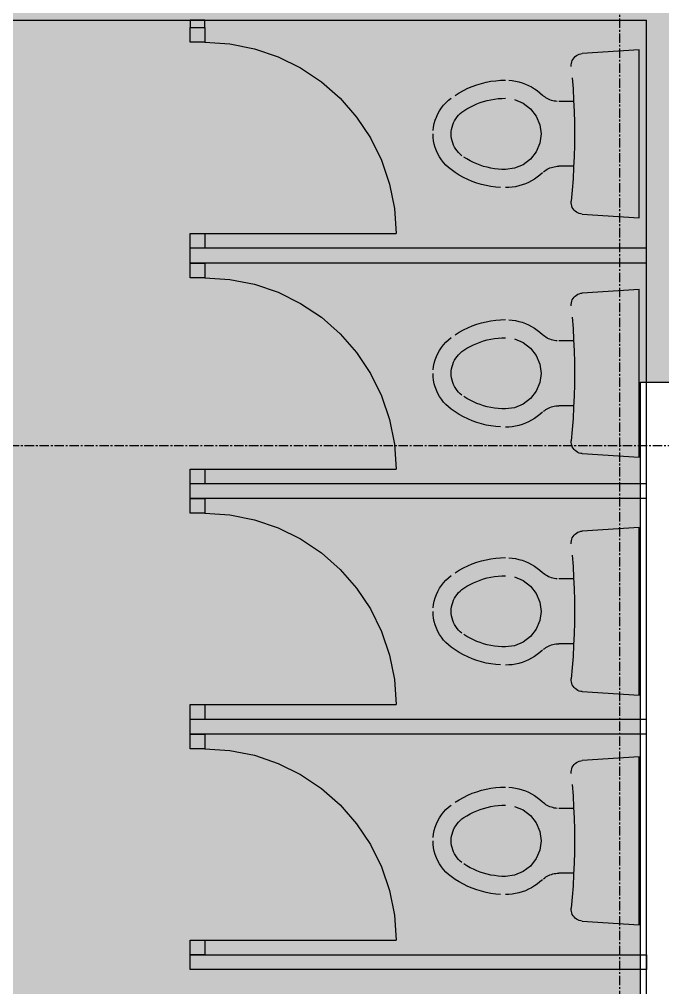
# Model space of a CAD drawing. Header units: millimetres. Extents: x -49883 to 118742, y -18440 to 67826.
# Drawn here: x 34427 to 36612, y 42435 to 45723 of the extents above; entities that cross this region are included whole.
import ezdxf

# ---------------------------------------------------------------- set-up
doc = ezdxf.new("R2010")
doc.units = ezdxf.units.MM
doc.linetypes.add('PCENTRE', pattern=[50.8, 31.75, -6.35, 6.35, -6.35])
doc.linetypes.add('PCENTRE2', pattern=[28.575, 19.05, -3.175, 3.175, -3.175])
for name, color, linetype in [('Boundaries_and_building_grids', 140, 'PCENTRE2'), ('Fourth Floor - Hatch', 1, 'Continuous'), ('Fourth Floor - Roofs', 2, 'Continuous'), ('Third Floor - Doors Windows and Openings', 1, 'Continuous'), ('Third Floor - Multi-View Blocks', 7, 'Continuous'), ('Third Floor - Walls', 3, 'Continuous')]:
    doc.layers.add(name, color=color, linetype=linetype)

msp = doc.modelspace()

# ---------------------------------------------------------------- hatches: boundary and pattern name
at = {"layer": 'Fourth Floor - Hatch', "linetype": 'Continuous'}
h = msp.add_hatch(dxfattribs=at)
h.set_pattern_fill('ANGLE', color=61, scale=45, style=0)
h.set_pattern_definition([(0, (0, 0), (0, 314.325), [228.6, -85.725]), (90, (0, 0), (-314.325, 2e-14), [228.6, -85.725])])
h.paths.add_polyline_path([(33617.2, 65175.7), (45317.2, 65175.7), (45317.2, 36985.7), (33617.2, 36985.7), (33617.2, 37025.7), (33127.2, 37025.7), (33127.2, 42525.7), (33617.2, 42525.7)])
h.paths.add_polyline_path([(36537.2, 44490.7), (38297.2, 44490.7), (38297.2, 41260.7), (36537.2, 41260.7)])

# ---------------------------------------------------------------- linework, layer by layer
at = {"layer": 'Boundaries_and_building_grids', "color": 140, "linetype": 'PCENTRE', "lineweight": -3}
for p, q in [((36467.2, -6274.3), (36467.2, 67825.7)), ((-49882.8, 44275.7), (47817.2, 44275.7))]:
    msp.add_line(p, q, dxfattribs=at)
at = {"layer": 'Fourth Floor - Roofs', "color": 1, "linetype": 'Continuous', "lineweight": -3}
for p, q in [((36537.2, 41260.7, 13800), (36537.2, 44490.7, 13800)), ((36537.2, 44490.7, 13800), (38297.2, 44490.7, 13800))]:
    msp.add_line(p, q, dxfattribs=at)
at = {"layer": 'Third Floor - Doors Windows and Openings'}
for p, q in [((35057.2, 45645.7, 10350), (35142, 45640.2, 10350)), ((35142, 45640.2, 10350), (35225.4, 45623.6, 10350)), ((35225.4, 45623.6, 10350), (35305.9, 45596.2, 10350)), ((35305.9, 45596.2, 10350), (35382.2, 45558.6, 10350)), ((35382.2, 45558.6, 10350), (35452.9, 45511.4, 10350)), ((35452.9, 45511.4, 10350), (35516.8, 45455.3, 10350)), ((35516.8, 45455.3, 10350), (35572.9, 45391.4, 10350)), ((35572.9, 45391.4, 10350), (35620.1, 45320.7, 10350)), ((35620.1, 45320.7, 10350), (35657.7, 45244.5, 10350)), ((35657.7, 45244.5, 10350), (35685, 45164, 10350)), ((35685, 45164, 10350), (35701.6, 45080.6, 10350)), ((35701.6, 45080.6, 10350), (35707.2, 44995.7, 10350)), ((35057.2, 44845.7, 10350), (35142, 44840.2, 10350)), ((35142, 44840.2, 10350), (35225.4, 44823.6, 10350)), ((35225.4, 44823.6, 10350), (35305.9, 44796.2, 10350)), ((35305.9, 44796.2, 10350), (35382.2, 44758.6, 10350)), ((35382.2, 44758.6, 10350), (35452.9, 44711.4, 10350)), ((35452.9, 44711.4, 10350), (35516.8, 44655.3, 10350)), ((35516.8, 44655.3, 10350), (35572.9, 44591.4, 10350)), ((35572.9, 44591.4, 10350), (35620.1, 44520.7, 10350)), ((35620.1, 44520.7, 10350), (35657.7, 44444.5, 10350)), ((35657.7, 44444.5, 10350), (35685, 44364, 10350)), ((35685, 44364, 10350), (35701.6, 44280.6, 10350)), ((35701.6, 44280.6, 10350), (35707.2, 44195.7, 10350)), ((35057.2, 44045.7, 10350), (35142, 44040.2, 10350)), ((35142, 44040.2, 10350), (35225.4, 44023.6, 10350)), ((35225.4, 44023.6, 10350), (35305.9, 43996.2, 10350)), ((35305.9, 43996.2, 10350), (35382.2, 43958.6, 10350)), ((35382.2, 43958.6, 10350), (35452.9, 43911.4, 10350)), ((35452.9, 43911.4, 10350), (35516.8, 43855.3, 10350)), ((35516.8, 43855.3, 10350), (35572.9, 43791.4, 10350)), ((35572.9, 43791.4, 10350), (35620.1, 43720.7, 10350)), ((35620.1, 43720.7, 10350), (35657.7, 43644.5, 10350)), ((35657.7, 43644.5, 10350), (35685, 43564, 10350)), ((35685, 43564, 10350), (35701.6, 43480.6, 10350)), ((35701.6, 43480.6, 10350), (35707.2, 43395.7, 10350)), ((35057.2, 43245.7, 10350), (35142, 43240.2, 10350)), ((35142, 43240.2, 10350), (35225.4, 43223.6, 10350)), ((35225.4, 43223.6, 10350), (35305.9, 43196.2, 10350)), ((35305.9, 43196.2, 10350), (35382.2, 43158.6, 10350)), ((35382.2, 43158.6, 10350), (35452.9, 43111.4, 10350)), ((35452.9, 43111.4, 10350), (35516.8, 43055.3, 10350)), ((35516.8, 43055.3, 10350), (35572.9, 42991.4, 10350)), ((35572.9, 42991.4, 10350), (35620.1, 42920.7, 10350)), ((35620.1, 42920.7, 10350), (35657.7, 42844.5, 10350)), ((35657.7, 42844.5, 10350), (35685, 42764, 10350)), ((35685, 42764, 10350), (35701.6, 42680.6, 10350)), ((35701.6, 42680.6, 10350), (35707.2, 42595.7, 10350))]:
    msp.add_line(p, q, dxfattribs=at)
at = {"layer": 'Third Floor - Doors Windows and Openings', "linetype": 'Continuous'}
for p, q in [((35057.2, 44995.7, 10350), (35707.2, 44995.7, 10350)), ((35057.2, 44195.7, 10350), (35707.2, 44195.7, 10350)), ((35057.2, 43395.7, 10350), (35707.2, 43395.7, 10350)), ((35057.2, 42595.7, 10350), (35707.2, 42595.7, 10350))]:
    msp.add_line(p, q, dxfattribs=at)
at = {"layer": 'Third Floor - Doors Windows and Openings', "linetype": 'Continuous', "elevation": 10350}
for points in [[(35007.2, 45695.7), (35057.2, 45695.7), (35057.2, 45720.7), (35007.2, 45720.7), (35007.2, 45695.7)], [(35007.2, 45645.7), (35007.2, 45695.7), (35057.2, 45695.7), (35057.2, 45645.7), (35007.2, 45645.7)], [(35007.2, 44945.7), (35007.2, 44995.7), (35057.2, 44995.7), (35057.2, 44945.7), (35007.2, 44945.7)], [(35007.2, 44845.7), (35007.2, 44895.7), (35057.2, 44895.7), (35057.2, 44845.7), (35007.2, 44845.7)], [(35007.2, 44145.7), (35007.2, 44195.7), (35057.2, 44195.7), (35057.2, 44145.7), (35007.2, 44145.7)], [(35007.2, 44045.7), (35007.2, 44095.7), (35057.2, 44095.7), (35057.2, 44045.7), (35007.2, 44045.7)], [(35007.2, 43345.7), (35007.2, 43395.7), (35057.2, 43395.7), (35057.2, 43345.7), (35007.2, 43345.7)], [(35007.2, 43245.7), (35007.2, 43295.7), (35057.2, 43295.7), (35057.2, 43245.7), (35007.2, 43245.7)], [(35007.2, 42545.7), (35007.2, 42595.7), (35057.2, 42595.7), (35057.2, 42545.7), (35007.2, 42545.7)]]:
    msp.add_lwpolyline(points, dxfattribs=at)
at = {"layer": 'Third Floor - Multi-View Blocks', "linetype": 'Continuous'}
for p, q in [((36532.6, 45619.2, 10350), (36339.1, 45606.9, 10350)), ((36310.1, 45444.2, 10350), (36259.2, 45444.2, 10350)), ((36310.1, 45224.2, 10350), (36259.2, 45224.2, 10350)), ((36532.6, 44805.9, 10350), (36339.1, 44793.5, 10350)), ((36310.1, 44630.9, 10350), (36259.2, 44630.9, 10350)), ((36310.1, 44410.9, 10350), (36259.2, 44410.9, 10350)), ((36532.6, 43997.6, 10350), (36339.1, 43985.2, 10350)), ((36310.1, 43822.6, 10350), (36259.2, 43822.6, 10350)), ((36310.1, 43602.6, 10350), (36259.2, 43602.6, 10350)), ((36532.6, 43218.3, 10350), (36339.1, 43205.9, 10350)), ((36310.1, 43043.3, 10350), (36259.2, 43043.3, 10350)), ((36310.1, 42823.3, 10350), (36259.2, 42823.3, 10350))]:
    msp.add_line(p, q, dxfattribs=at)
at = {"layer": 'Third Floor - Multi-View Blocks'}
for p, q in [((36303.5, 45579, 10350), (36305.4, 45584, 10350)), ((36305.4, 45584, 10350), (36308, 45588.6, 10350)), ((36308, 45588.6, 10350), (36311.2, 45592.9, 10350)), ((36311.2, 45592.9, 10350), (36314.9, 45596.7, 10350)), ((36314.9, 45596.7, 10350), (36319.1, 45600, 10350)), ((36319.1, 45600, 10350), (36323.7, 45602.7, 10350)), ((36323.7, 45602.7, 10350), (36328.6, 45604.8, 10350)), ((36328.6, 45604.8, 10350), (36333.8, 45606.2, 10350)), ((36333.8, 45606.2, 10350), (36339.1, 45606.9, 10350)), ((36301.6, 45568.5, 10350), (36302.2, 45573.8, 10350)), ((36301.8, 45563.2, 10350), (36301.6, 45568.5, 10350)), ((36302.2, 45573.8, 10350), (36303.5, 45579, 10350)), ((36028.9, 45512.8, 10350), (36045.2, 45515, 10350)), ((36045.2, 45515, 10350), (36061.6, 45516.3, 10350)), ((36061.6, 45516.3, 10350), (36078.1, 45516.7, 10350)), ((36089.6, 45516.3, 10350), (36101.2, 45515.2, 10350)), ((36101.2, 45515.2, 10350), (36112.6, 45513.4, 10350)), ((36305.1, 45525.1, 10350), (36307.8, 45487, 10350)), ((35921, 45473.9, 10350), (35935.4, 45481.9, 10350)), ((35935.4, 45481.9, 10350), (35950.3, 45489.1, 10350)), ((35950.3, 45489.1, 10350), (35965.4, 45495.5, 10350)), ((35965.4, 45495.5, 10350), (35980.9, 45501.1, 10350)), ((35980.9, 45501.1, 10350), (35996.7, 45505.8, 10350)), ((35996.7, 45505.8, 10350), (36012.7, 45509.7, 10350)), ((36012.7, 45509.7, 10350), (36028.9, 45512.8, 10350)), ((36112.6, 45513.4, 10350), (36123.9, 45510.9, 10350)), ((36123.9, 45510.9, 10350), (36135, 45507.6, 10350)), ((36135, 45507.6, 10350), (36145.9, 45503.6, 10350)), ((36145.9, 45503.6, 10350), (36156.5, 45499, 10350)), ((36156.5, 45499, 10350), (36166.8, 45493.7, 10350)), ((36166.8, 45493.7, 10350), (36176.7, 45487.7, 10350)), ((36176.7, 45487.7, 10350), (36186.3, 45481.2, 10350)), ((36307.8, 45487, 10350), (36309.9, 45448.8, 10350)), ((35884.5, 45448.3, 10350), (35893.6, 45455.7, 10350)), ((35907.1, 45465.1, 10350), (35921, 45473.9, 10350)), ((36016.2, 45447.7, 10350), (36028.4, 45450.4, 10350)), ((36028.4, 45450.4, 10350), (36040.7, 45452.5, 10350)), ((36040.7, 45452.5, 10350), (36053.1, 45454, 10350)), ((36053.1, 45454, 10350), (36065.6, 45454.9, 10350)), ((36065.6, 45454.9, 10350), (36078.1, 45455.2, 10350)), ((36109.4, 45451.1, 10350), (36138.6, 45439, 10350)), ((36186.3, 45481.2, 10350), (36195.4, 45474, 10350)), ((36195.4, 45474, 10350), (36204, 45466.3, 10350)), ((36207.8, 45462.9, 10350), (36204, 45466.3, 10350)), ((36211.8, 45459.8, 10350), (36207.8, 45462.9, 10350)), ((36215.9, 45456.9, 10350), (36211.8, 45459.8, 10350)), ((36220.3, 45454.3, 10350), (36215.9, 45456.9, 10350)), ((36224.8, 45452, 10350), (36220.3, 45454.3, 10350)), ((36229.5, 45449.9, 10350), (36224.8, 45452, 10350)), ((36234.2, 45448.2, 10350), (36229.5, 45449.9, 10350)), ((36309.9, 45448.8, 10350), (36311.4, 45410.6, 10350)), ((35854.4, 45412.5, 10350), (35860.8, 45422.3, 10350)), ((35860.8, 45422.3, 10350), (35868, 45431.5, 10350)), ((35868, 45431.5, 10350), (35875.9, 45440.2, 10350)), ((35875.9, 45440.2, 10350), (35884.5, 45448.3, 10350)), ((35936.5, 45412.8, 10350), (35947.1, 45419.4, 10350)), ((35947.1, 45419.4, 10350), (35958, 45425.5, 10350)), ((35958, 45425.5, 10350), (35969.2, 45431.1, 10350)), ((35969.2, 45431.1, 10350), (35980.6, 45436.1, 10350)), ((35980.6, 45436.1, 10350), (35992.3, 45440.5, 10350)), ((35992.3, 45440.5, 10350), (36004.2, 45444.4, 10350)), ((36004.2, 45444.4, 10350), (36016.2, 45447.7, 10350)), ((36138.6, 45439, 10350), (36163.6, 45419.8, 10350)), ((36163.6, 45419.8, 10350), (36182.9, 45394.7, 10350)), ((36239.1, 45446.8, 10350), (36234.2, 45448.2, 10350)), ((36244.1, 45445.7, 10350), (36239.1, 45446.8, 10350)), ((36249.1, 45444.9, 10350), (36244.1, 45445.7, 10350)), ((36254.1, 45444.4, 10350), (36249.1, 45444.9, 10350)), ((35839.8, 45380.5, 10350), (35843.8, 45391.5, 10350)), ((35843.8, 45391.5, 10350), (35848.7, 45402.2, 10350)), ((35848.7, 45402.2, 10350), (35854.4, 45412.5, 10350)), ((35905.3, 45378.9, 10350), (35909.3, 45385.5, 10350)), ((35909.3, 45385.5, 10350), (35913.8, 45391.9, 10350)), ((35913.8, 45391.9, 10350), (35918.8, 45397.8, 10350)), ((35918.8, 45397.8, 10350), (35924.3, 45403.3, 10350)), ((35924.3, 45403.3, 10350), (35930.2, 45408.3, 10350)), ((35930.2, 45408.3, 10350), (35936.5, 45412.8, 10350)), ((36182.9, 45394.7, 10350), (36194.9, 45365.5, 10350)), ((36311.4, 45410.6, 10350), (36312.3, 45372.4, 10350)), ((35833, 45345.9, 10350), (35834.4, 45357.6, 10350)), ((35834.4, 45357.6, 10350), (35836.6, 45369.1, 10350)), ((35836.6, 45369.1, 10350), (35839.8, 45380.5, 10350)), ((35895.3, 45349.7, 10350), (35896.9, 45357.2, 10350)), ((35896.9, 45357.2, 10350), (35899.1, 45364.7, 10350)), ((35899.1, 45364.7, 10350), (35901.9, 45371.9, 10350)), ((35901.9, 45371.9, 10350), (35905.3, 45378.9, 10350)), ((36194.9, 45365.5, 10350), (36199.1, 45334.2, 10350)), ((36312.3, 45372.4, 10350), (36312.6, 45334.2, 10350)), ((35833, 45322.5, 10350), (35832.6, 45334.2, 10350)), ((35834.4, 45310.8, 10350), (35833, 45322.5, 10350)), ((35894.1, 45334.2, 10350), (35894.4, 45342, 10350)), ((35894.4, 45326.5, 10350), (35894.1, 45334.2, 10350)), ((35894.4, 45342, 10350), (35895.3, 45349.7, 10350)), ((35895.3, 45318.8, 10350), (35894.4, 45326.5, 10350)), ((35896.9, 45311.2, 10350), (35895.3, 45318.8, 10350)), ((36199.1, 45334.2, 10350), (36194.9, 45302.9, 10350)), ((36312.6, 45334.2, 10350), (36312.3, 45296, 10350)), ((35836.6, 45299.3, 10350), (35834.4, 45310.8, 10350)), ((35839.8, 45288, 10350), (35836.6, 45299.3, 10350)), ((35843.8, 45276.9, 10350), (35839.8, 45288, 10350)), ((35899.1, 45303.8, 10350), (35896.9, 45311.2, 10350)), ((35901.9, 45296.5, 10350), (35899.1, 45303.8, 10350)), ((35905.3, 45289.6, 10350), (35901.9, 45296.5, 10350)), ((35909.3, 45282.9, 10350), (35905.3, 45289.6, 10350)), ((36194.9, 45302.9, 10350), (36182.9, 45273.7, 10350)), ((36312.3, 45296, 10350), (36311.4, 45257.8, 10350)), ((35848.7, 45266.2, 10350), (35843.8, 45276.9, 10350)), ((35854.4, 45256, 10350), (35848.7, 45266.2, 10350)), ((35860.8, 45246.2, 10350), (35854.4, 45256, 10350)), ((35913.8, 45276.6, 10350), (35909.3, 45282.9, 10350)), ((35918.8, 45270.6, 10350), (35913.8, 45276.6, 10350)), ((35924.3, 45265.1, 10350), (35918.8, 45270.6, 10350)), ((35930.2, 45260.1, 10350), (35924.3, 45265.1, 10350)), ((35947.1, 45249, 10350), (35936.5, 45255.6, 10350)), ((36182.9, 45273.7, 10350), (36163.6, 45248.7, 10350)), ((36311.4, 45257.8, 10350), (36309.9, 45219.6, 10350)), ((35868, 45236.9, 10350), (35860.8, 45246.2, 10350)), ((35875.9, 45228.2, 10350), (35868, 45236.9, 10350)), ((35884.5, 45220.1, 10350), (35875.9, 45228.2, 10350)), ((35893.6, 45212.8, 10350), (35884.5, 45220.1, 10350)), ((35958, 45242.9, 10350), (35947.1, 45249, 10350)), ((35969.2, 45237.4, 10350), (35958, 45242.9, 10350)), ((35980.6, 45232.4, 10350), (35969.2, 45237.4, 10350)), ((35992.3, 45227.9, 10350), (35980.6, 45232.4, 10350)), ((36004.2, 45224, 10350), (35992.3, 45227.9, 10350)), ((36016.2, 45220.7, 10350), (36004.2, 45224, 10350)), ((36028.4, 45218, 10350), (36016.2, 45220.7, 10350)), ((36138.6, 45229.4, 10350), (36109.4, 45217.3, 10350)), ((36163.6, 45248.7, 10350), (36138.6, 45229.4, 10350)), ((36229.5, 45218.5, 10350), (36234.2, 45220.2, 10350)), ((36234.2, 45220.2, 10350), (36239.1, 45221.6, 10350)), ((36239.1, 45221.6, 10350), (36244.1, 45222.8, 10350)), ((36244.1, 45222.8, 10350), (36249.1, 45223.6, 10350)), ((36249.1, 45223.6, 10350), (36254.1, 45224.1, 10350)), ((36254.1, 45224.1, 10350), (36259.2, 45224.2, 10350)), ((36309.9, 45219.6, 10350), (36307.8, 45181.4, 10350)), ((35907.1, 45203.3, 10350), (35893.6, 45212.8, 10350)), ((35921, 45194.6, 10350), (35907.1, 45203.3, 10350)), ((35935.4, 45186.6, 10350), (35921, 45194.6, 10350)), ((35950.3, 45179.4, 10350), (35935.4, 45186.6, 10350)), ((36040.7, 45215.9, 10350), (36028.4, 45218, 10350)), ((36053.1, 45214.4, 10350), (36040.7, 45215.9, 10350)), ((36065.6, 45213.5, 10350), (36053.1, 45214.4, 10350)), ((36078.1, 45213.2, 10350), (36065.6, 45213.5, 10350)), ((36109.4, 45217.3, 10350), (36078.1, 45213.2, 10350)), ((36186.3, 45187.2, 10350), (36176.7, 45180.7, 10350)), ((36195.4, 45194.4, 10350), (36186.3, 45187.2, 10350)), ((36204, 45202.1, 10350), (36195.4, 45194.4, 10350)), ((36207.8, 45205.5, 10350), (36211.8, 45208.6, 10350)), ((36211.8, 45208.6, 10350), (36215.9, 45211.5, 10350)), ((36215.9, 45211.5, 10350), (36220.3, 45214.1, 10350)), ((36220.3, 45214.1, 10350), (36224.8, 45216.4, 10350)), ((36224.8, 45216.4, 10350), (36229.5, 45218.5, 10350)), ((35965.4, 45173, 10350), (35950.3, 45179.4, 10350)), ((35980.9, 45167.4, 10350), (35965.4, 45173, 10350)), ((35996.7, 45162.6, 10350), (35980.9, 45167.4, 10350)), ((36012.7, 45158.7, 10350), (35996.7, 45162.6, 10350)), ((36028.9, 45155.6, 10350), (36012.7, 45158.7, 10350)), ((36045.2, 45153.5, 10350), (36028.9, 45155.6, 10350)), ((36061.6, 45152.1, 10350), (36045.2, 45153.5, 10350)), ((36101.2, 45153.2, 10350), (36089.6, 45152.1, 10350)), ((36112.6, 45155, 10350), (36101.2, 45153.2, 10350)), ((36123.9, 45157.6, 10350), (36112.6, 45155, 10350)), ((36135, 45160.8, 10350), (36123.9, 45157.6, 10350)), ((36145.9, 45164.8, 10350), (36135, 45160.8, 10350)), ((36156.5, 45169.4, 10350), (36145.9, 45164.8, 10350)), ((36166.8, 45174.7, 10350), (36156.5, 45169.4, 10350)), ((36176.7, 45180.7, 10350), (36166.8, 45174.7, 10350)), ((36307.8, 45181.4, 10350), (36305.1, 45143.3, 10350)), ((36089.6, 45152.1, 10350), (36078.1, 45151.7, 10350)), ((36305.1, 45143.3, 10350), (36301.8, 45105.2, 10350)), ((36301.6, 45099.9, 10350), (36301.8, 45105.2, 10350)), ((36302.2, 45094.6, 10350), (36301.6, 45099.9, 10350)), ((36303.5, 45089.4, 10350), (36302.2, 45094.6, 10350)), ((36305.4, 45084.5, 10350), (36303.5, 45089.4, 10350)), ((36308, 45079.8, 10350), (36305.4, 45084.5, 10350)), ((36311.2, 45075.5, 10350), (36308, 45079.8, 10350)), ((36314.9, 45071.7, 10350), (36311.2, 45075.5, 10350)), ((36319.1, 45068.4, 10350), (36314.9, 45071.7, 10350)), ((36323.7, 45065.7, 10350), (36319.1, 45068.4, 10350)), ((36328.6, 45063.6, 10350), (36323.7, 45065.7, 10350)), ((36333.8, 45062.3, 10350), (36328.6, 45063.6, 10350)), ((36339.1, 45061.6, 10350), (36333.8, 45062.3, 10350)), ((36323.7, 44789.4, 10350), (36328.6, 44791.4, 10350)), ((36328.6, 44791.4, 10350), (36333.8, 44792.8, 10350)), ((36333.8, 44792.8, 10350), (36339.1, 44793.5, 10350)), ((36301.6, 44755.2, 10350), (36302.2, 44760.5, 10350)), ((36302.2, 44760.5, 10350), (36303.5, 44765.7, 10350)), ((36303.5, 44765.7, 10350), (36305.4, 44770.6, 10350)), ((36305.4, 44770.6, 10350), (36308, 44775.3, 10350)), ((36308, 44775.3, 10350), (36311.2, 44779.6, 10350)), ((36311.2, 44779.6, 10350), (36314.9, 44783.4, 10350)), ((36314.9, 44783.4, 10350), (36319.1, 44786.7, 10350)), ((36319.1, 44786.7, 10350), (36323.7, 44789.4, 10350)), ((36301.8, 44749.8, 10350), (36301.6, 44755.2, 10350)), ((35980.9, 44687.7, 10350), (35996.7, 44692.5, 10350)), ((35996.7, 44692.5, 10350), (36012.7, 44696.4, 10350)), ((36012.7, 44696.4, 10350), (36028.9, 44699.4, 10350)), ((36028.9, 44699.4, 10350), (36045.2, 44701.6, 10350)), ((36045.2, 44701.6, 10350), (36061.6, 44702.9, 10350)), ((36061.6, 44702.9, 10350), (36078.1, 44703.4, 10350)), ((36089.6, 44703, 10350), (36101.2, 44701.9, 10350)), ((36101.2, 44701.9, 10350), (36112.6, 44700.1, 10350)), ((36112.6, 44700.1, 10350), (36123.9, 44697.5, 10350)), ((36123.9, 44697.5, 10350), (36135, 44694.3, 10350)), ((36135, 44694.3, 10350), (36145.9, 44690.3, 10350)), ((36305.1, 44711.8, 10350), (36307.8, 44673.6, 10350)), ((35907.1, 44651.8, 10350), (35921, 44660.5, 10350)), ((35921, 44660.5, 10350), (35935.4, 44668.5, 10350)), ((35935.4, 44668.5, 10350), (35950.3, 44675.7, 10350)), ((35950.3, 44675.7, 10350), (35965.4, 44682.1, 10350)), ((35965.4, 44682.1, 10350), (35980.9, 44687.7, 10350)), ((36145.9, 44690.3, 10350), (36156.5, 44685.7, 10350)), ((36156.5, 44685.7, 10350), (36166.8, 44680.4, 10350)), ((36166.8, 44680.4, 10350), (36176.7, 44674.4, 10350)), ((36176.7, 44674.4, 10350), (36186.3, 44667.8, 10350)), ((36186.3, 44667.8, 10350), (36195.4, 44660.7, 10350)), ((36195.4, 44660.7, 10350), (36204, 44653, 10350)), ((36307.8, 44673.6, 10350), (36309.9, 44635.5, 10350)), ((35868, 44618.2, 10350), (35875.9, 44626.9, 10350)), ((35875.9, 44626.9, 10350), (35884.5, 44635, 10350)), ((35884.5, 44635, 10350), (35893.6, 44642.3, 10350)), ((35980.6, 44622.7, 10350), (35992.3, 44627.2, 10350)), ((35992.3, 44627.2, 10350), (36004.2, 44631, 10350)), ((36004.2, 44631, 10350), (36016.2, 44634.3, 10350)), ((36016.2, 44634.3, 10350), (36028.4, 44637, 10350)), ((36028.4, 44637, 10350), (36040.7, 44639.1, 10350)), ((36040.7, 44639.1, 10350), (36053.1, 44640.7, 10350)), ((36053.1, 44640.7, 10350), (36065.6, 44641.6, 10350)), ((36065.6, 44641.6, 10350), (36078.1, 44641.9, 10350)), ((36109.4, 44637.7, 10350), (36138.6, 44625.7, 10350)), ((36207.8, 44649.6, 10350), (36204, 44653, 10350)), ((36211.8, 44646.4, 10350), (36207.8, 44649.6, 10350)), ((36215.9, 44643.6, 10350), (36211.8, 44646.4, 10350)), ((36220.3, 44641, 10350), (36215.9, 44643.6, 10350)), ((36224.8, 44638.6, 10350), (36220.3, 44641, 10350)), ((36229.5, 44636.6, 10350), (36224.8, 44638.6, 10350)), ((36234.2, 44634.9, 10350), (36229.5, 44636.6, 10350)), ((36239.1, 44633.4, 10350), (36234.2, 44634.9, 10350)), ((36244.1, 44632.3, 10350), (36239.1, 44633.4, 10350)), ((36249.1, 44631.5, 10350), (36244.1, 44632.3, 10350)), ((36254.1, 44631, 10350), (36249.1, 44631.5, 10350)), ((36309.9, 44635.5, 10350), (36311.4, 44597.3, 10350)), ((35848.7, 44588.8, 10350), (35854.4, 44599.1, 10350)), ((35854.4, 44599.1, 10350), (35860.8, 44608.9, 10350)), ((35860.8, 44608.9, 10350), (35868, 44618.2, 10350)), ((35924.3, 44589.9, 10350), (35930.2, 44595, 10350)), ((35930.2, 44595, 10350), (35936.5, 44599.5, 10350)), ((35936.5, 44599.5, 10350), (35947.1, 44606.1, 10350)), ((35947.1, 44606.1, 10350), (35958, 44612.2, 10350)), ((35958, 44612.2, 10350), (35969.2, 44617.7, 10350)), ((35969.2, 44617.7, 10350), (35980.6, 44622.7, 10350)), ((36138.6, 44625.7, 10350), (36163.6, 44606.4, 10350)), ((36163.6, 44606.4, 10350), (36182.9, 44581.4, 10350)), ((36311.4, 44597.3, 10350), (36312.3, 44559.1, 10350)), ((35836.6, 44555.8, 10350), (35839.8, 44567.1, 10350)), ((35839.8, 44567.1, 10350), (35843.8, 44578.1, 10350)), ((35843.8, 44578.1, 10350), (35848.7, 44588.8, 10350)), ((35901.9, 44558.6, 10350), (35905.3, 44565.5, 10350)), ((35905.3, 44565.5, 10350), (35909.3, 44572.2, 10350)), ((35909.3, 44572.2, 10350), (35913.8, 44578.5, 10350)), ((35913.8, 44578.5, 10350), (35918.8, 44584.4, 10350)), ((35918.8, 44584.4, 10350), (35924.3, 44589.9, 10350)), ((36182.9, 44581.4, 10350), (36194.9, 44552.2, 10350)), ((35833, 44532.6, 10350), (35834.4, 44544.3, 10350)), ((35834.4, 44544.3, 10350), (35836.6, 44555.8, 10350)), ((35894.1, 44520.9, 10350), (35894.4, 44528.6, 10350)), ((35894.4, 44528.6, 10350), (35895.3, 44536.3, 10350)), ((35895.3, 44536.3, 10350), (35896.9, 44543.9, 10350)), ((35896.9, 44543.9, 10350), (35899.1, 44551.3, 10350)), ((35899.1, 44551.3, 10350), (35901.9, 44558.6, 10350)), ((36194.9, 44552.2, 10350), (36199.1, 44520.9, 10350)), ((36312.3, 44559.1, 10350), (36312.6, 44520.9, 10350)), ((35833, 44509.1, 10350), (35832.6, 44520.9, 10350)), ((35834.4, 44497.5, 10350), (35833, 44509.1, 10350)), ((35836.6, 44485.9, 10350), (35834.4, 44497.5, 10350)), ((35894.4, 44513.1, 10350), (35894.1, 44520.9, 10350)), ((35895.3, 44505.4, 10350), (35894.4, 44513.1, 10350)), ((35896.9, 44497.8, 10350), (35895.3, 44505.4, 10350)), ((35899.1, 44490.4, 10350), (35896.9, 44497.8, 10350)), ((36199.1, 44520.9, 10350), (36194.9, 44489.5, 10350)), ((36312.6, 44520.9, 10350), (36312.3, 44482.6, 10350)), ((35839.8, 44474.6, 10350), (35836.6, 44485.9, 10350)), ((35843.8, 44463.6, 10350), (35839.8, 44474.6, 10350)), ((35848.7, 44452.9, 10350), (35843.8, 44463.6, 10350)), ((35901.9, 44483.2, 10350), (35899.1, 44490.4, 10350)), ((35905.3, 44476.2, 10350), (35901.9, 44483.2, 10350)), ((35909.3, 44469.5, 10350), (35905.3, 44476.2, 10350)), ((35913.8, 44463.2, 10350), (35909.3, 44469.5, 10350)), ((35918.8, 44457.3, 10350), (35913.8, 44463.2, 10350)), ((36194.9, 44489.5, 10350), (36182.9, 44460.4, 10350)), ((36312.3, 44482.6, 10350), (36311.4, 44444.4, 10350)), ((35854.4, 44442.6, 10350), (35848.7, 44452.9, 10350)), ((35860.8, 44432.8, 10350), (35854.4, 44442.6, 10350)), ((35868, 44423.5, 10350), (35860.8, 44432.8, 10350)), ((35924.3, 44451.8, 10350), (35918.8, 44457.3, 10350)), ((35930.2, 44446.8, 10350), (35924.3, 44451.8, 10350)), ((35947.1, 44435.6, 10350), (35936.5, 44442.3, 10350)), ((35958, 44429.6, 10350), (35947.1, 44435.6, 10350)), ((35969.2, 44424, 10350), (35958, 44429.6, 10350)), ((36163.6, 44435.3, 10350), (36138.6, 44416.1, 10350)), ((36182.9, 44460.4, 10350), (36163.6, 44435.3, 10350)), ((36311.4, 44444.4, 10350), (36309.9, 44406.3, 10350)), ((35875.9, 44414.8, 10350), (35868, 44423.5, 10350)), ((35884.5, 44406.8, 10350), (35875.9, 44414.8, 10350)), ((35893.6, 44399.4, 10350), (35884.5, 44406.8, 10350)), ((35907.1, 44389.9, 10350), (35893.6, 44399.4, 10350)), ((35980.6, 44419, 10350), (35969.2, 44424, 10350)), ((35992.3, 44414.6, 10350), (35980.6, 44419, 10350)), ((36004.2, 44410.7, 10350), (35992.3, 44414.6, 10350)), ((36016.2, 44407.4, 10350), (36004.2, 44410.7, 10350)), ((36028.4, 44404.7, 10350), (36016.2, 44407.4, 10350)), ((36040.7, 44402.6, 10350), (36028.4, 44404.7, 10350)), ((36053.1, 44401.1, 10350), (36040.7, 44402.6, 10350)), ((36065.6, 44400.2, 10350), (36053.1, 44401.1, 10350)), ((36078.1, 44399.9, 10350), (36065.6, 44400.2, 10350)), ((36109.4, 44404, 10350), (36078.1, 44399.9, 10350)), ((36138.6, 44416.1, 10350), (36109.4, 44404, 10350)), ((36211.8, 44395.3, 10350), (36215.9, 44398.2, 10350)), ((36215.9, 44398.2, 10350), (36220.3, 44400.8, 10350)), ((36220.3, 44400.8, 10350), (36224.8, 44403.1, 10350)), ((36224.8, 44403.1, 10350), (36229.5, 44405.1, 10350)), ((36229.5, 44405.1, 10350), (36234.2, 44406.9, 10350)), ((36234.2, 44406.9, 10350), (36239.1, 44408.3, 10350)), ((36239.1, 44408.3, 10350), (36244.1, 44409.4, 10350)), ((36244.1, 44409.4, 10350), (36249.1, 44410.2, 10350)), ((36249.1, 44410.2, 10350), (36254.1, 44410.7, 10350)), ((36254.1, 44410.7, 10350), (36259.2, 44410.9, 10350)), ((36309.9, 44406.3, 10350), (36307.8, 44368.1, 10350)), ((35921, 44381.2, 10350), (35907.1, 44389.9, 10350)), ((35935.4, 44373.2, 10350), (35921, 44381.2, 10350)), ((35950.3, 44366, 10350), (35935.4, 44373.2, 10350)), ((35965.4, 44359.6, 10350), (35950.3, 44366, 10350)), ((36176.7, 44367.3, 10350), (36166.8, 44361.4, 10350)), ((36186.3, 44373.9, 10350), (36176.7, 44367.3, 10350)), ((36195.4, 44381.1, 10350), (36186.3, 44373.9, 10350)), ((36204, 44388.8, 10350), (36195.4, 44381.1, 10350)), ((36207.8, 44392.2, 10350), (36211.8, 44395.3, 10350)), ((36307.8, 44368.1, 10350), (36305.1, 44330, 10350)), ((35980.9, 44354, 10350), (35965.4, 44359.6, 10350)), ((35996.7, 44349.3, 10350), (35980.9, 44354, 10350)), ((36012.7, 44345.4, 10350), (35996.7, 44349.3, 10350)), ((36028.9, 44342.3, 10350), (36012.7, 44345.4, 10350)), ((36045.2, 44340.1, 10350), (36028.9, 44342.3, 10350)), ((36061.6, 44338.8, 10350), (36045.2, 44340.1, 10350)), ((36089.6, 44338.7, 10350), (36078.1, 44338.4, 10350)), ((36101.2, 44339.8, 10350), (36089.6, 44338.7, 10350)), ((36112.6, 44341.7, 10350), (36101.2, 44339.8, 10350)), ((36123.9, 44344.2, 10350), (36112.6, 44341.7, 10350)), ((36135, 44347.5, 10350), (36123.9, 44344.2, 10350)), ((36145.9, 44351.4, 10350), (36135, 44347.5, 10350)), ((36156.5, 44356.1, 10350), (36145.9, 44351.4, 10350)), ((36166.8, 44361.4, 10350), (36156.5, 44356.1, 10350)), ((36305.1, 44330, 10350), (36301.8, 44291.9, 10350)), ((36301.6, 44286.6, 10350), (36301.8, 44291.9, 10350)), ((36302.2, 44281.3, 10350), (36301.6, 44286.6, 10350)), ((36303.5, 44276.1, 10350), (36302.2, 44281.3, 10350)), ((36305.4, 44271.1, 10350), (36303.5, 44276.1, 10350)), ((36308, 44266.4, 10350), (36305.4, 44271.1, 10350)), ((36311.2, 44262.2, 10350), (36308, 44266.4, 10350)), ((36314.9, 44258.4, 10350), (36311.2, 44262.2, 10350)), ((36319.1, 44255.1, 10350), (36314.9, 44258.4, 10350)), ((36323.7, 44252.4, 10350), (36319.1, 44255.1, 10350)), ((36328.6, 44250.3, 10350), (36323.7, 44252.4, 10350)), ((36333.8, 44248.9, 10350), (36328.6, 44250.3, 10350)), ((36339.1, 44248.2, 10350), (36333.8, 44248.9, 10350)), ((36308, 43967, 10350), (36311.2, 43971.3, 10350)), ((36311.2, 43971.3, 10350), (36314.9, 43975.1, 10350)), ((36314.9, 43975.1, 10350), (36319.1, 43978.4, 10350)), ((36319.1, 43978.4, 10350), (36323.7, 43981.1, 10350)), ((36323.7, 43981.1, 10350), (36328.6, 43983.1, 10350)), ((36328.6, 43983.1, 10350), (36333.8, 43984.5, 10350)), ((36333.8, 43984.5, 10350), (36339.1, 43985.2, 10350)), ((36301.6, 43946.9, 10350), (36302.2, 43952.2, 10350)), ((36301.8, 43941.6, 10350), (36301.6, 43946.9, 10350)), ((36302.2, 43952.2, 10350), (36303.5, 43957.4, 10350)), ((36303.5, 43957.4, 10350), (36305.4, 43962.3, 10350)), ((36305.4, 43962.3, 10350), (36308, 43967, 10350)), ((36305.1, 43903.5, 10350), (36307.8, 43865.4, 10350)), ((35950.3, 43867.4, 10350), (35965.4, 43873.8, 10350)), ((35965.4, 43873.8, 10350), (35980.9, 43879.4, 10350)), ((35980.9, 43879.4, 10350), (35996.7, 43884.2, 10350)), ((35996.7, 43884.2, 10350), (36012.7, 43888.1, 10350)), ((36012.7, 43888.1, 10350), (36028.9, 43891.1, 10350)), ((36028.9, 43891.1, 10350), (36045.2, 43893.3, 10350)), ((36045.2, 43893.3, 10350), (36061.6, 43894.6, 10350)), ((36061.6, 43894.6, 10350), (36078.1, 43895.1, 10350)), ((36089.6, 43894.7, 10350), (36101.2, 43893.6, 10350)), ((36101.2, 43893.6, 10350), (36112.6, 43891.8, 10350)), ((36112.6, 43891.8, 10350), (36123.9, 43889.2, 10350)), ((36123.9, 43889.2, 10350), (36135, 43886, 10350)), ((36135, 43886, 10350), (36145.9, 43882, 10350)), ((36145.9, 43882, 10350), (36156.5, 43877.4, 10350)), ((36156.5, 43877.4, 10350), (36166.8, 43872.1, 10350)), ((36166.8, 43872.1, 10350), (36176.7, 43866.1, 10350)), ((35907.1, 43843.5, 10350), (35921, 43852.2, 10350)), ((35921, 43852.2, 10350), (35935.4, 43860.2, 10350)), ((35935.4, 43860.2, 10350), (35950.3, 43867.4, 10350)), ((36176.7, 43866.1, 10350), (36186.3, 43859.6, 10350)), ((36186.3, 43859.6, 10350), (36195.4, 43852.4, 10350)), ((36195.4, 43852.4, 10350), (36204, 43844.7, 10350)), ((36207.8, 43841.3, 10350), (36204, 43844.7, 10350)), ((36211.8, 43838.2, 10350), (36207.8, 43841.3, 10350)), ((36215.9, 43835.3, 10350), (36211.8, 43838.2, 10350)), ((36307.8, 43865.4, 10350), (36309.9, 43827.2, 10350)), ((35860.8, 43800.6, 10350), (35868, 43809.9, 10350)), ((35868, 43809.9, 10350), (35875.9, 43818.6, 10350)), ((35875.9, 43818.6, 10350), (35884.5, 43826.7, 10350)), ((35884.5, 43826.7, 10350), (35893.6, 43834, 10350)), ((35958, 43803.9, 10350), (35969.2, 43809.4, 10350)), ((35969.2, 43809.4, 10350), (35980.6, 43814.4, 10350)), ((35980.6, 43814.4, 10350), (35992.3, 43818.9, 10350)), ((35992.3, 43818.9, 10350), (36004.2, 43822.8, 10350)), ((36004.2, 43822.8, 10350), (36016.2, 43826, 10350)), ((36016.2, 43826, 10350), (36028.4, 43828.7, 10350)), ((36028.4, 43828.7, 10350), (36040.7, 43830.9, 10350)), ((36040.7, 43830.9, 10350), (36053.1, 43832.4, 10350)), ((36053.1, 43832.4, 10350), (36065.6, 43833.3, 10350)), ((36065.6, 43833.3, 10350), (36078.1, 43833.6, 10350)), ((36109.4, 43829.5, 10350), (36138.6, 43817.4, 10350)), ((36138.6, 43817.4, 10350), (36163.6, 43798.1, 10350)), ((36220.3, 43832.7, 10350), (36215.9, 43835.3, 10350)), ((36224.8, 43830.3, 10350), (36220.3, 43832.7, 10350)), ((36229.5, 43828.3, 10350), (36224.8, 43830.3, 10350)), ((36234.2, 43826.6, 10350), (36229.5, 43828.3, 10350)), ((36239.1, 43825.1, 10350), (36234.2, 43826.6, 10350)), ((36244.1, 43824, 10350), (36239.1, 43825.1, 10350)), ((36249.1, 43823.2, 10350), (36244.1, 43824, 10350)), ((36254.1, 43822.7, 10350), (36249.1, 43823.2, 10350)), ((36309.9, 43827.2, 10350), (36311.4, 43789, 10350)), ((35843.8, 43769.9, 10350), (35848.7, 43780.5, 10350)), ((35848.7, 43780.5, 10350), (35854.4, 43790.8, 10350)), ((35854.4, 43790.8, 10350), (35860.8, 43800.6, 10350)), ((35913.8, 43770.2, 10350), (35918.8, 43776.1, 10350)), ((35918.8, 43776.1, 10350), (35924.3, 43781.6, 10350)), ((35924.3, 43781.6, 10350), (35930.2, 43786.7, 10350)), ((35930.2, 43786.7, 10350), (35936.5, 43791.2, 10350)), ((35936.5, 43791.2, 10350), (35947.1, 43797.8, 10350)), ((35947.1, 43797.8, 10350), (35958, 43803.9, 10350)), ((36163.6, 43798.1, 10350), (36182.9, 43773.1, 10350)), ((36182.9, 43773.1, 10350), (36194.9, 43743.9, 10350)), ((36311.4, 43789, 10350), (36312.3, 43750.8, 10350)), ((35834.4, 43736, 10350), (35836.6, 43747.5, 10350)), ((35836.6, 43747.5, 10350), (35839.8, 43758.8, 10350)), ((35839.8, 43758.8, 10350), (35843.8, 43769.9, 10350)), ((35896.9, 43735.6, 10350), (35899.1, 43743, 10350)), ((35899.1, 43743, 10350), (35901.9, 43750.3, 10350)), ((35901.9, 43750.3, 10350), (35905.3, 43757.2, 10350)), ((35905.3, 43757.2, 10350), (35909.3, 43763.9, 10350)), ((35909.3, 43763.9, 10350), (35913.8, 43770.2, 10350)), ((36194.9, 43743.9, 10350), (36199.1, 43712.6, 10350)), ((36312.3, 43750.8, 10350), (36312.6, 43712.6, 10350)), ((35833, 43700.8, 10350), (35832.6, 43712.6, 10350)), ((35833, 43724.3, 10350), (35834.4, 43736, 10350)), ((35894.1, 43712.6, 10350), (35894.4, 43720.3, 10350)), ((35894.4, 43704.8, 10350), (35894.1, 43712.6, 10350)), ((35894.4, 43720.3, 10350), (35895.3, 43728, 10350)), ((35895.3, 43728, 10350), (35896.9, 43735.6, 10350)), ((36199.1, 43712.6, 10350), (36194.9, 43681.3, 10350)), ((36312.6, 43712.6, 10350), (36312.3, 43674.4, 10350)), ((35834.4, 43689.2, 10350), (35833, 43700.8, 10350)), ((35836.6, 43677.7, 10350), (35834.4, 43689.2, 10350)), ((35839.8, 43666.3, 10350), (35836.6, 43677.7, 10350)), ((35895.3, 43697.1, 10350), (35894.4, 43704.8, 10350)), ((35896.9, 43689.6, 10350), (35895.3, 43697.1, 10350)), ((35899.1, 43682.1, 10350), (35896.9, 43689.6, 10350)), ((35901.9, 43674.9, 10350), (35899.1, 43682.1, 10350)), ((35905.3, 43667.9, 10350), (35901.9, 43674.9, 10350)), ((36194.9, 43681.3, 10350), (36182.9, 43652.1, 10350)), ((36312.3, 43674.4, 10350), (36311.4, 43636.2, 10350)), ((35843.8, 43655.3, 10350), (35839.8, 43666.3, 10350)), ((35848.7, 43644.6, 10350), (35843.8, 43655.3, 10350)), ((35854.4, 43634.3, 10350), (35848.7, 43644.6, 10350)), ((35909.3, 43661.3, 10350), (35905.3, 43667.9, 10350)), ((35913.8, 43654.9, 10350), (35909.3, 43661.3, 10350)), ((35918.8, 43649, 10350), (35913.8, 43654.9, 10350)), ((35924.3, 43643.5, 10350), (35918.8, 43649, 10350)), ((35930.2, 43638.5, 10350), (35924.3, 43643.5, 10350)), ((36182.9, 43652.1, 10350), (36163.6, 43627, 10350)), ((35860.8, 43624.5, 10350), (35854.4, 43634.3, 10350)), ((35868, 43615.2, 10350), (35860.8, 43624.5, 10350)), ((35875.9, 43606.5, 10350), (35868, 43615.2, 10350)), ((35947.1, 43627.4, 10350), (35936.5, 43634, 10350)), ((35958, 43621.3, 10350), (35947.1, 43627.4, 10350)), ((35969.2, 43615.7, 10350), (35958, 43621.3, 10350)), ((35980.6, 43610.7, 10350), (35969.2, 43615.7, 10350)), ((35992.3, 43606.3, 10350), (35980.6, 43610.7, 10350)), ((36138.6, 43607.8, 10350), (36109.4, 43595.7, 10350)), ((36163.6, 43627, 10350), (36138.6, 43607.8, 10350)), ((36311.4, 43636.2, 10350), (36309.9, 43598, 10350)), ((35884.5, 43598.5, 10350), (35875.9, 43606.5, 10350)), ((35893.6, 43591.1, 10350), (35884.5, 43598.5, 10350)), ((35907.1, 43581.7, 10350), (35893.6, 43591.1, 10350)), ((35921, 43572.9, 10350), (35907.1, 43581.7, 10350)), ((36004.2, 43602.4, 10350), (35992.3, 43606.3, 10350)), ((36016.2, 43599.1, 10350), (36004.2, 43602.4, 10350)), ((36028.4, 43596.4, 10350), (36016.2, 43599.1, 10350)), ((36040.7, 43594.3, 10350), (36028.4, 43596.4, 10350)), ((36053.1, 43592.8, 10350), (36040.7, 43594.3, 10350)), ((36065.6, 43591.9, 10350), (36053.1, 43592.8, 10350)), ((36078.1, 43591.6, 10350), (36065.6, 43591.9, 10350)), ((36109.4, 43595.7, 10350), (36078.1, 43591.6, 10350)), ((36204, 43580.5, 10350), (36195.4, 43572.8, 10350)), ((36207.8, 43583.9, 10350), (36211.8, 43587, 10350)), ((36211.8, 43587, 10350), (36215.9, 43589.9, 10350)), ((36215.9, 43589.9, 10350), (36220.3, 43592.5, 10350)), ((36220.3, 43592.5, 10350), (36224.8, 43594.8, 10350)), ((36224.8, 43594.8, 10350), (36229.5, 43596.9, 10350)), ((36229.5, 43596.9, 10350), (36234.2, 43598.6, 10350)), ((36234.2, 43598.6, 10350), (36239.1, 43600, 10350)), ((36239.1, 43600, 10350), (36244.1, 43601.1, 10350)), ((36244.1, 43601.1, 10350), (36249.1, 43601.9, 10350)), ((36249.1, 43601.9, 10350), (36254.1, 43602.4, 10350)), ((36254.1, 43602.4, 10350), (36259.2, 43602.6, 10350)), ((36309.9, 43598, 10350), (36307.8, 43559.8, 10350)), ((35935.4, 43564.9, 10350), (35921, 43572.9, 10350)), ((35950.3, 43557.7, 10350), (35935.4, 43564.9, 10350)), ((35965.4, 43551.3, 10350), (35950.3, 43557.7, 10350)), ((35980.9, 43545.7, 10350), (35965.4, 43551.3, 10350)), ((35996.7, 43541, 10350), (35980.9, 43545.7, 10350)), ((36145.9, 43543.1, 10350), (36135, 43539.2, 10350)), ((36156.5, 43547.8, 10350), (36145.9, 43543.1, 10350)), ((36166.8, 43553.1, 10350), (36156.5, 43547.8, 10350)), ((36176.7, 43559, 10350), (36166.8, 43553.1, 10350)), ((36186.3, 43565.6, 10350), (36176.7, 43559, 10350)), ((36195.4, 43572.8, 10350), (36186.3, 43565.6, 10350)), ((36307.8, 43559.8, 10350), (36305.1, 43521.7, 10350)), ((36012.7, 43537.1, 10350), (35996.7, 43541, 10350)), ((36028.9, 43534, 10350), (36012.7, 43537.1, 10350)), ((36045.2, 43531.8, 10350), (36028.9, 43534, 10350)), ((36061.6, 43530.5, 10350), (36045.2, 43531.8, 10350)), ((36089.6, 43530.4, 10350), (36078.1, 43530.1, 10350)), ((36101.2, 43531.5, 10350), (36089.6, 43530.4, 10350)), ((36112.6, 43533.4, 10350), (36101.2, 43531.5, 10350)), ((36123.9, 43535.9, 10350), (36112.6, 43533.4, 10350)), ((36135, 43539.2, 10350), (36123.9, 43535.9, 10350)), ((36305.1, 43521.7, 10350), (36301.8, 43483.6, 10350)), ((36301.6, 43478.3, 10350), (36301.8, 43483.6, 10350)), ((36302.2, 43473, 10350), (36301.6, 43478.3, 10350)), ((36303.5, 43467.8, 10350), (36302.2, 43473, 10350)), ((36305.4, 43462.8, 10350), (36303.5, 43467.8, 10350)), ((36308, 43458.2, 10350), (36305.4, 43462.8, 10350)), ((36311.2, 43453.9, 10350), (36308, 43458.2, 10350)), ((36314.9, 43450.1, 10350), (36311.2, 43453.9, 10350)), ((36319.1, 43446.8, 10350), (36314.9, 43450.1, 10350)), ((36323.7, 43444.1, 10350), (36319.1, 43446.8, 10350)), ((36328.6, 43442, 10350), (36323.7, 43444.1, 10350)), ((36333.8, 43440.6, 10350), (36328.6, 43442, 10350)), ((36339.1, 43439.9, 10350), (36333.8, 43440.6, 10350)), ((36303.5, 43178.1, 10350), (36305.4, 43183.1, 10350)), ((36305.4, 43183.1, 10350), (36308, 43187.7, 10350)), ((36308, 43187.7, 10350), (36311.2, 43192, 10350)), ((36311.2, 43192, 10350), (36314.9, 43195.8, 10350)), ((36314.9, 43195.8, 10350), (36319.1, 43199.1, 10350)), ((36319.1, 43199.1, 10350), (36323.7, 43201.8, 10350)), ((36323.7, 43201.8, 10350), (36328.6, 43203.9, 10350)), ((36328.6, 43203.9, 10350), (36333.8, 43205.3, 10350)), ((36333.8, 43205.3, 10350), (36339.1, 43205.9, 10350)), ((36301.6, 43167.6, 10350), (36302.2, 43172.9, 10350)), ((36301.8, 43162.3, 10350), (36301.6, 43167.6, 10350)), ((36302.2, 43172.9, 10350), (36303.5, 43178.1, 10350)), ((36028.9, 43111.9, 10350), (36045.2, 43114, 10350)), ((36045.2, 43114, 10350), (36061.6, 43115.4, 10350)), ((36061.6, 43115.4, 10350), (36078.1, 43115.8, 10350)), ((36089.6, 43115.4, 10350), (36101.2, 43114.3, 10350)), ((36101.2, 43114.3, 10350), (36112.6, 43112.5, 10350)), ((36305.1, 43124.2, 10350), (36307.8, 43086.1, 10350)), ((35935.4, 43080.9, 10350), (35950.3, 43088.1, 10350)), ((35950.3, 43088.1, 10350), (35965.4, 43094.6, 10350)), ((35965.4, 43094.6, 10350), (35980.9, 43100.1, 10350)), ((35980.9, 43100.1, 10350), (35996.7, 43104.9, 10350)), ((35996.7, 43104.9, 10350), (36012.7, 43108.8, 10350)), ((36012.7, 43108.8, 10350), (36028.9, 43111.9, 10350)), ((36112.6, 43112.5, 10350), (36123.9, 43110, 10350)), ((36123.9, 43110, 10350), (36135, 43106.7, 10350)), ((36135, 43106.7, 10350), (36145.9, 43102.7, 10350)), ((36145.9, 43102.7, 10350), (36156.5, 43098.1, 10350)), ((36156.5, 43098.1, 10350), (36166.8, 43092.8, 10350)), ((36166.8, 43092.8, 10350), (36176.7, 43086.8, 10350)), ((36176.7, 43086.8, 10350), (36186.3, 43080.3, 10350)), ((36307.8, 43086.1, 10350), (36309.9, 43047.9, 10350)), ((35884.5, 43047.4, 10350), (35893.6, 43054.8, 10350)), ((35907.1, 43064.2, 10350), (35921, 43073, 10350)), ((35921, 43073, 10350), (35935.4, 43080.9, 10350)), ((36016.2, 43046.8, 10350), (36028.4, 43049.5, 10350)), ((36028.4, 43049.5, 10350), (36040.7, 43051.6, 10350)), ((36040.7, 43051.6, 10350), (36053.1, 43053.1, 10350)), ((36053.1, 43053.1, 10350), (36065.6, 43054, 10350)), ((36065.6, 43054, 10350), (36078.1, 43054.3, 10350)), ((36109.4, 43050.2, 10350), (36138.6, 43038.1, 10350)), ((36186.3, 43080.3, 10350), (36195.4, 43073.1, 10350)), ((36195.4, 43073.1, 10350), (36204, 43065.4, 10350)), ((36207.8, 43062, 10350), (36204, 43065.4, 10350)), ((36211.8, 43058.9, 10350), (36207.8, 43062, 10350)), ((36215.9, 43056, 10350), (36211.8, 43058.9, 10350)), ((36220.3, 43053.4, 10350), (36215.9, 43056, 10350)), ((36224.8, 43051.1, 10350), (36220.3, 43053.4, 10350)), ((36229.5, 43049, 10350), (36224.8, 43051.1, 10350)), ((36234.2, 43047.3, 10350), (36229.5, 43049, 10350)), ((35854.4, 43011.5, 10350), (35860.8, 43021.4, 10350)), ((35860.8, 43021.4, 10350), (35868, 43030.6, 10350)), ((35868, 43030.6, 10350), (35875.9, 43039.3, 10350)), ((35875.9, 43039.3, 10350), (35884.5, 43047.4, 10350)), ((35936.5, 43011.9, 10350), (35947.1, 43018.5, 10350)), ((35947.1, 43018.5, 10350), (35958, 43024.6, 10350)), ((35958, 43024.6, 10350), (35969.2, 43030.2, 10350)), ((35969.2, 43030.2, 10350), (35980.6, 43035.2, 10350)), ((35980.6, 43035.2, 10350), (35992.3, 43039.6, 10350)), ((35992.3, 43039.6, 10350), (36004.2, 43043.5, 10350)), ((36004.2, 43043.5, 10350), (36016.2, 43046.8, 10350)), ((36138.6, 43038.1, 10350), (36163.6, 43018.9, 10350)), ((36163.6, 43018.9, 10350), (36182.9, 42993.8, 10350)), ((36239.1, 43045.9, 10350), (36234.2, 43047.3, 10350)), ((36244.1, 43044.7, 10350), (36239.1, 43045.9, 10350)), ((36249.1, 43043.9, 10350), (36244.1, 43044.7, 10350)), ((36254.1, 43043.5, 10350), (36249.1, 43043.9, 10350)), ((36309.9, 43047.9, 10350), (36311.4, 43009.7, 10350)), ((35839.8, 42979.5, 10350), (35843.8, 42990.6, 10350)), ((35843.8, 42990.6, 10350), (35848.7, 43001.3, 10350)), ((35848.7, 43001.3, 10350), (35854.4, 43011.5, 10350)), ((35905.3, 42978, 10350), (35909.3, 42984.6, 10350)), ((35909.3, 42984.6, 10350), (35913.8, 42990.9, 10350)), ((35913.8, 42990.9, 10350), (35918.8, 42996.9, 10350)), ((35918.8, 42996.9, 10350), (35924.3, 43002.4, 10350)), ((35924.3, 43002.4, 10350), (35930.2, 43007.4, 10350)), ((35930.2, 43007.4, 10350), (35936.5, 43011.9, 10350)), ((36182.9, 42993.8, 10350), (36194.9, 42964.6, 10350)), ((36311.4, 43009.7, 10350), (36312.3, 42971.5, 10350)), ((35833, 42945, 10350), (35834.4, 42956.7, 10350)), ((35834.4, 42956.7, 10350), (35836.6, 42968.2, 10350)), ((35836.6, 42968.2, 10350), (35839.8, 42979.5, 10350)), ((35895.3, 42948.7, 10350), (35896.9, 42956.3, 10350)), ((35896.9, 42956.3, 10350), (35899.1, 42963.8, 10350)), ((35899.1, 42963.8, 10350), (35901.9, 42971, 10350)), ((35901.9, 42971, 10350), (35905.3, 42978, 10350)), ((36194.9, 42964.6, 10350), (36199.1, 42933.3, 10350)), ((36312.3, 42971.5, 10350), (36312.6, 42933.3, 10350)), ((35833, 42921.6, 10350), (35832.6, 42933.3, 10350)), ((35834.4, 42909.9, 10350), (35833, 42921.6, 10350)), ((35894.1, 42933.3, 10350), (35894.4, 42941, 10350)), ((35894.4, 42925.6, 10350), (35894.1, 42933.3, 10350)), ((35894.4, 42941, 10350), (35895.3, 42948.7, 10350)), ((35895.3, 42917.9, 10350), (35894.4, 42925.6, 10350)), ((35896.9, 42910.3, 10350), (35895.3, 42917.9, 10350)), ((36199.1, 42933.3, 10350), (36194.9, 42902, 10350)), ((36312.6, 42933.3, 10350), (36312.3, 42895.1, 10350)), ((35836.6, 42898.4, 10350), (35834.4, 42909.9, 10350)), ((35839.8, 42887.1, 10350), (35836.6, 42898.4, 10350)), ((35843.8, 42876, 10350), (35839.8, 42887.1, 10350)), ((35899.1, 42902.8, 10350), (35896.9, 42910.3, 10350)), ((35901.9, 42895.6, 10350), (35899.1, 42902.8, 10350)), ((35905.3, 42888.6, 10350), (35901.9, 42895.6, 10350)), ((35909.3, 42882, 10350), (35905.3, 42888.6, 10350)), ((36194.9, 42902, 10350), (36182.9, 42872.8, 10350)), ((36312.3, 42895.1, 10350), (36311.4, 42856.9, 10350)), ((35848.7, 42865.3, 10350), (35843.8, 42876, 10350)), ((35854.4, 42855.1, 10350), (35848.7, 42865.3, 10350)), ((35860.8, 42845.2, 10350), (35854.4, 42855.1, 10350)), ((35913.8, 42875.7, 10350), (35909.3, 42882, 10350)), ((35918.8, 42869.7, 10350), (35913.8, 42875.7, 10350)), ((35924.3, 42864.2, 10350), (35918.8, 42869.7, 10350)), ((35930.2, 42859.2, 10350), (35924.3, 42864.2, 10350)), ((35947.1, 42848.1, 10350), (35936.5, 42854.7, 10350)), ((36182.9, 42872.8, 10350), (36163.6, 42847.7, 10350)), ((36311.4, 42856.9, 10350), (36309.9, 42818.7, 10350)), ((35868, 42836, 10350), (35860.8, 42845.2, 10350)), ((35875.9, 42827.3, 10350), (35868, 42836, 10350)), ((35884.5, 42819.2, 10350), (35875.9, 42827.3, 10350)), ((35893.6, 42811.8, 10350), (35884.5, 42819.2, 10350)), ((35958, 42842, 10350), (35947.1, 42848.1, 10350)), ((35969.2, 42836.4, 10350), (35958, 42842, 10350)), ((35980.6, 42831.4, 10350), (35969.2, 42836.4, 10350)), ((35992.3, 42827, 10350), (35980.6, 42831.4, 10350)), ((36004.2, 42823.1, 10350), (35992.3, 42827, 10350)), ((36016.2, 42819.8, 10350), (36004.2, 42823.1, 10350)), ((36028.4, 42817.1, 10350), (36016.2, 42819.8, 10350)), ((36138.6, 42828.5, 10350), (36109.4, 42816.4, 10350)), ((36163.6, 42847.7, 10350), (36138.6, 42828.5, 10350)), ((36229.5, 42817.6, 10350), (36234.2, 42819.3, 10350)), ((36234.2, 42819.3, 10350), (36239.1, 42820.7, 10350)), ((36239.1, 42820.7, 10350), (36244.1, 42821.9, 10350)), ((36244.1, 42821.9, 10350), (36249.1, 42822.7, 10350)), ((36249.1, 42822.7, 10350), (36254.1, 42823.1, 10350)), ((36254.1, 42823.1, 10350), (36259.2, 42823.3, 10350)), ((36309.9, 42818.7, 10350), (36307.8, 42780.5, 10350)), ((35907.1, 42802.4, 10350), (35893.6, 42811.8, 10350)), ((35921, 42793.6, 10350), (35907.1, 42802.4, 10350)), ((35935.4, 42785.7, 10350), (35921, 42793.6, 10350)), ((35950.3, 42778.5, 10350), (35935.4, 42785.7, 10350)), ((36040.7, 42815, 10350), (36028.4, 42817.1, 10350)), ((36053.1, 42813.5, 10350), (36040.7, 42815, 10350)), ((36065.6, 42812.6, 10350), (36053.1, 42813.5, 10350)), ((36078.1, 42812.3, 10350), (36065.6, 42812.6, 10350)), ((36109.4, 42816.4, 10350), (36078.1, 42812.3, 10350)), ((36186.3, 42786.3, 10350), (36176.7, 42779.8, 10350)), ((36195.4, 42793.5, 10350), (36186.3, 42786.3, 10350)), ((36204, 42801.2, 10350), (36195.4, 42793.5, 10350)), ((36207.8, 42804.6, 10350), (36211.8, 42807.7, 10350)), ((36211.8, 42807.7, 10350), (36215.9, 42810.6, 10350)), ((36215.9, 42810.6, 10350), (36220.3, 42813.2, 10350)), ((36220.3, 42813.2, 10350), (36224.8, 42815.5, 10350)), ((36224.8, 42815.5, 10350), (36229.5, 42817.6, 10350)), ((35965.4, 42772, 10350), (35950.3, 42778.5, 10350)), ((35980.9, 42766.5, 10350), (35965.4, 42772, 10350)), ((35996.7, 42761.7, 10350), (35980.9, 42766.5, 10350)), ((36012.7, 42757.8, 10350), (35996.7, 42761.7, 10350)), ((36028.9, 42754.7, 10350), (36012.7, 42757.8, 10350)), ((36045.2, 42752.6, 10350), (36028.9, 42754.7, 10350)), ((36061.6, 42751.2, 10350), (36045.2, 42752.6, 10350)), ((36101.2, 42752.3, 10350), (36089.6, 42751.2, 10350)), ((36112.6, 42754.1, 10350), (36101.2, 42752.3, 10350)), ((36123.9, 42756.6, 10350), (36112.6, 42754.1, 10350)), ((36135, 42759.9, 10350), (36123.9, 42756.6, 10350)), ((36145.9, 42763.9, 10350), (36135, 42759.9, 10350)), ((36156.5, 42768.5, 10350), (36145.9, 42763.9, 10350)), ((36166.8, 42773.8, 10350), (36156.5, 42768.5, 10350)), ((36176.7, 42779.8, 10350), (36166.8, 42773.8, 10350)), ((36307.8, 42780.5, 10350), (36305.1, 42742.4, 10350)), ((36089.6, 42751.2, 10350), (36078.1, 42750.8, 10350)), ((36305.1, 42742.4, 10350), (36301.8, 42704.3, 10350)), ((36301.6, 42699, 10350), (36301.8, 42704.3, 10350)), ((36302.2, 42693.7, 10350), (36301.6, 42699, 10350)), ((36303.5, 42688.5, 10350), (36302.2, 42693.7, 10350)), ((36305.4, 42683.5, 10350), (36303.5, 42688.5, 10350)), ((36308, 42678.9, 10350), (36305.4, 42683.5, 10350)), ((36311.2, 42674.6, 10350), (36308, 42678.9, 10350)), ((36314.9, 42670.8, 10350), (36311.2, 42674.6, 10350)), ((36319.1, 42667.5, 10350), (36314.9, 42670.8, 10350)), ((36323.7, 42664.8, 10350), (36319.1, 42667.5, 10350)), ((36328.6, 42662.7, 10350), (36323.7, 42664.8, 10350)), ((36333.8, 42661.3, 10350), (36328.6, 42662.7, 10350)), ((36339.1, 42660.7, 10350), (36333.8, 42661.3, 10350))]:
    msp.add_line(p, q, dxfattribs=at)
at = {"layer": 'Third Floor - Multi-View Blocks', "linetype": 'Continuous', "elevation": 10350}
for points in [[(36339.1, 45061.6), (36532.6, 45049.2), (36532.6, 45619.2)], [(36339.1, 44248.2), (36532.6, 44235.9), (36532.6, 44805.9)], [(36339.1, 43439.9), (36532.6, 43427.6), (36532.6, 43997.6)], [(36339.1, 42660.7), (36532.6, 42648.3), (36532.6, 43218.3)]]:
    msp.add_lwpolyline(points, dxfattribs=at)
at = {"layer": 'Third Floor - Walls', "color": 3, "linetype": 'Continuous'}
for p in [(33767.2, 45720.7, 10350), (36557.2, 41185.7, 10350)]:
    msp.add_line(p, (36557.2, 45720.7, 10350), dxfattribs=at)
at = {"layer": 'Third Floor - Walls', "color": 2, "linetype": 'Continuous'}
for p, q in [((35007.2, 45720.7, 10350), (35057.2, 45720.7, 10350)), ((35007.2, 44895.7, 10350), (35007.2, 44945.7, 10350)), ((36557.2, 44945.7, 10350), (35007.2, 44945.7, 10350)), ((36557.2, 44895.7, 10350), (36557.2, 44945.7, 10350)), ((36557.2, 44895.7, 10350), (35007.2, 44895.7, 10350)), ((36557.2, 44145.7, 10350), (35007.2, 44145.7, 10350)), ((35007.2, 44095.7, 10350), (35007.2, 44145.7, 10350)), ((36557.2, 44095.7, 10350), (36557.2, 44145.7, 10350)), ((36557.2, 44095.7, 10350), (35007.2, 44095.7, 10350)), ((35007.2, 43295.7, 10350), (35007.2, 43345.7, 10350)), ((36557.2, 43345.7, 10350), (35007.2, 43345.7, 10350)), ((36557.2, 43295.7, 10350), (36557.2, 43345.7, 10350)), ((36557.2, 43295.7, 10350), (35007.2, 43295.7, 10350)), ((35007.2, 42495.7, 10350), (35007.2, 42545.7, 10350)), ((35007.2, 42545.7, 10350), (36557.2, 42545.7, 10350)), ((36557.2, 42545.7, 10350), (36557.2, 42495.7, 10350)), ((36557.2, 42495.7, 10350), (35007.2, 42495.7, 10350))]:
    msp.add_line(p, q, dxfattribs=at)

doc.saveas('drawing.dxf')
